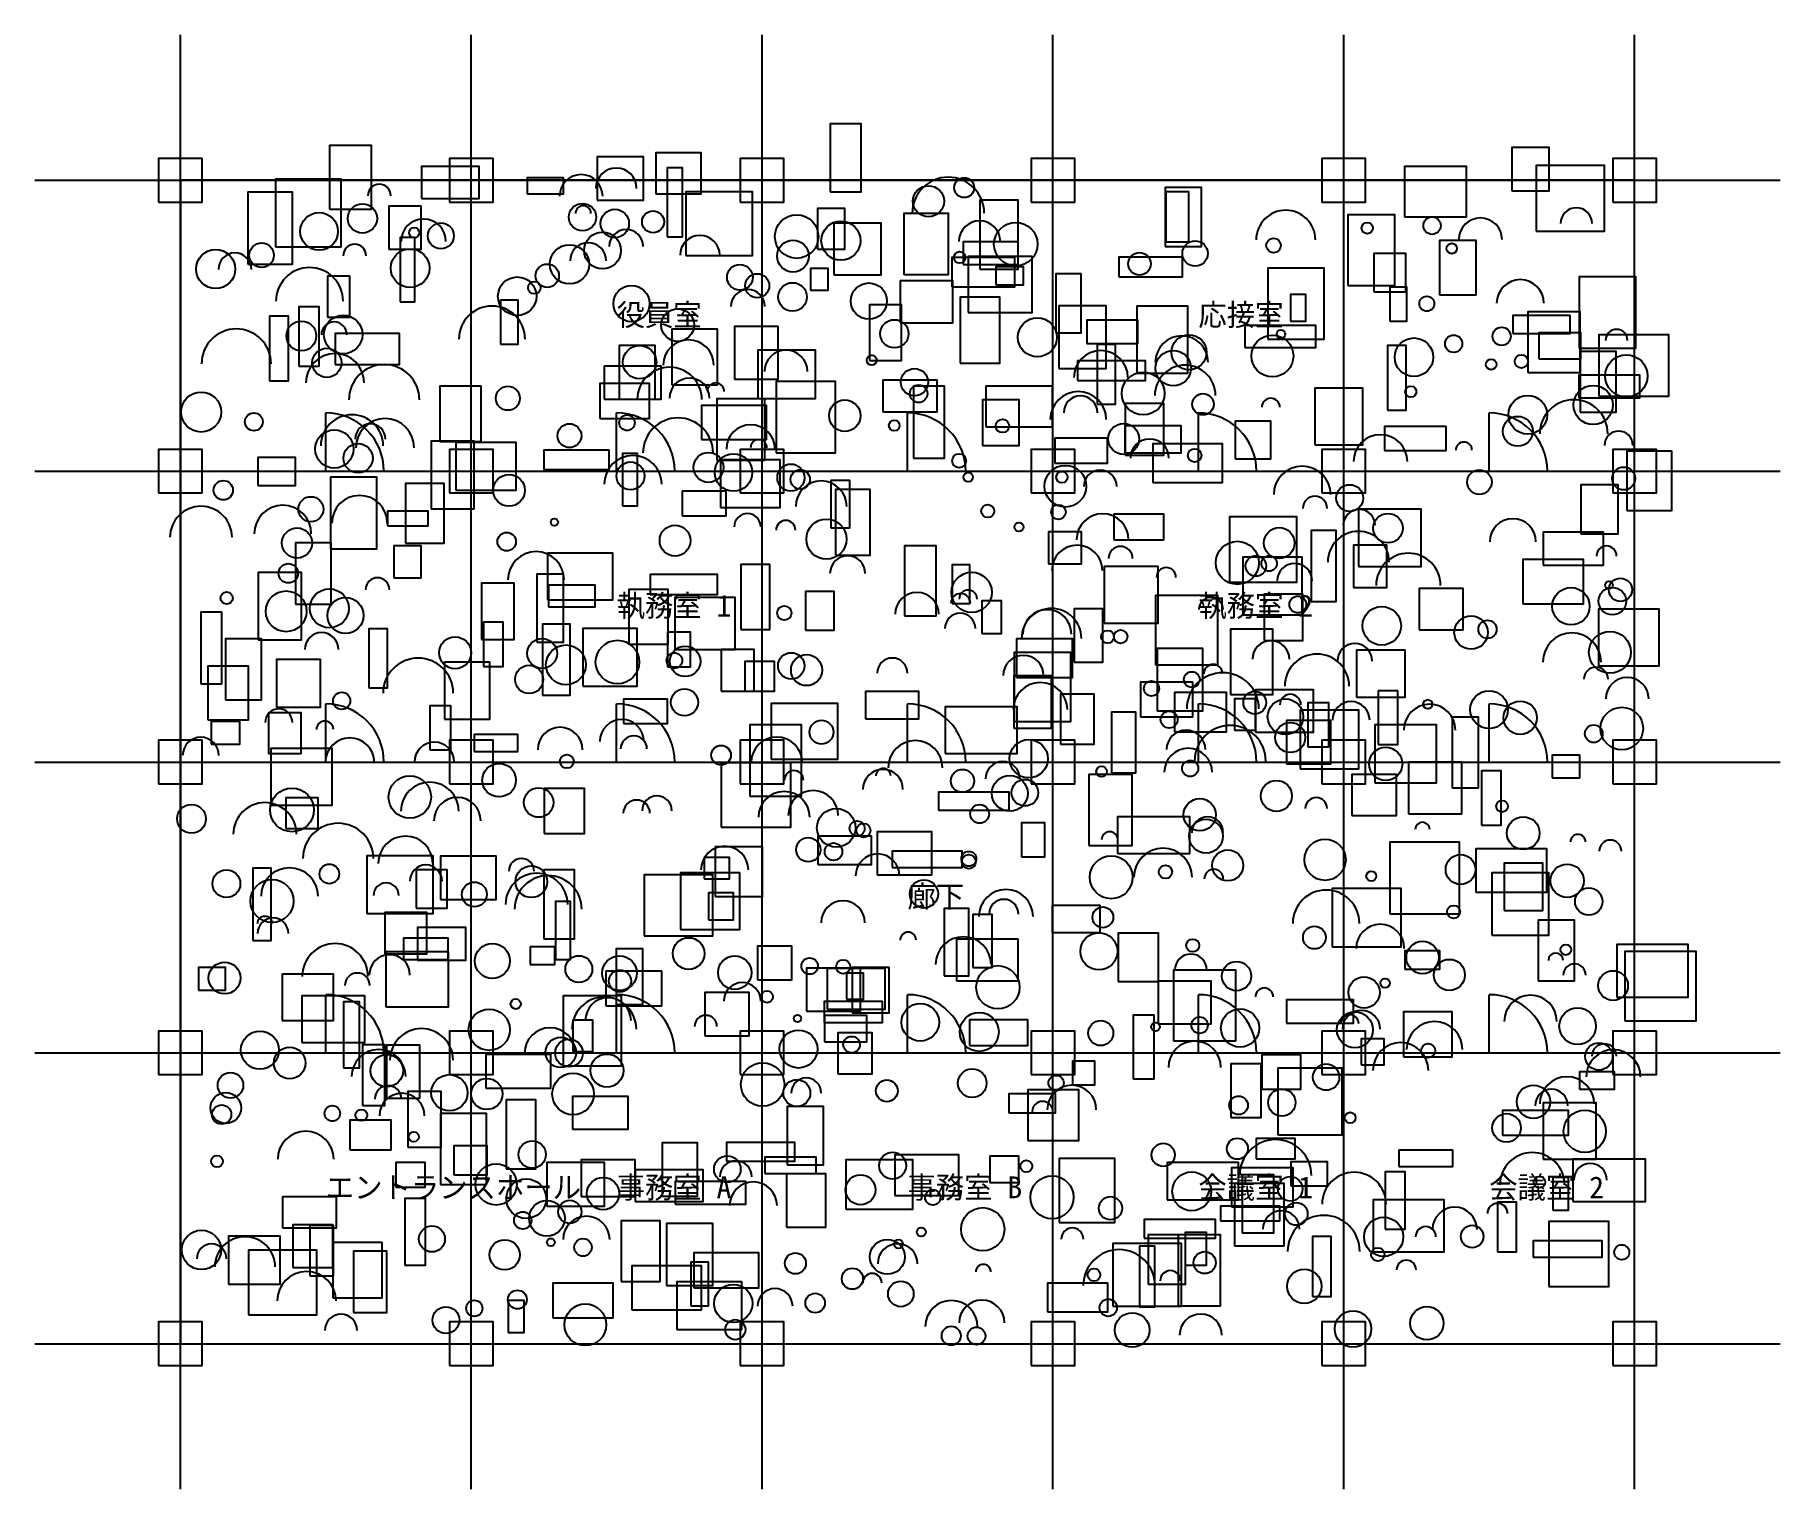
# Model space of a CAD drawing. Header units: millimetres. Extents: x -2000 to 22000, y -2000 to 18000.
import ezdxf

# ---------------------------------------------------------------- set-up
doc = ezdxf.new("R2010")
doc.units = ezdxf.units.MM
for name, color, linetype in [('COLUMN', 1, 'Continuous'), ('DIMENSION', 5, 'Continuous'), ('DOOR', 3, 'Continuous'), ('EQUIPMENT', 9, 'Continuous'), ('FURNITURE', 2, 'Continuous'), ('GRID', 8, 'Continuous'), ('ROOM_NAME', 6, 'Continuous'), ('WALL_INNER', 2, 'Continuous'), ('WALL_OUTER', 7, 'Continuous')]:
    doc.layers.add(name, color=color, linetype=linetype)

# ---------------------------------------------------------------- blocks, each defined once
blk = doc.blocks.new('COLUMN_RECT')
at = {"color": 1}
blk.add_lwpolyline([(0, 0), (600, 0), (600, 600), (0, 600)], close=True, dxfattribs=at)
blk = doc.blocks.new('DOOR_SINGLE')
at = {"color": 3}
blk.add_line((0, 0), (0, 800), dxfattribs=at)
blk.add_arc((0, 0), 800, 0, 90, dxfattribs=at)

msp = doc.modelspace()

# ---------------------------------------------------------------- linework, layer by layer
at = {"layer": 'DIMENSION'}
for centre, radius in [((5995, 15889), 280), ((2736, 15788), 157), ((5512, 15783), 296), ((10560, 15548), 495), ((5540, 15544), 107), ((19199, 15406), 217), ((3344, 15158), 309), ((10992, 15157), 285), ((15202, 15180), 408), ((17879, 15184), 298), ((5609, 14894), 248), ((6132, 15091), 233), ((7145, 14970), 273), ((751, 14775), 226), ((2398, 14963), 157), ((1777, 14338), 462), ((7805, 14265), 233), ((18427, 14309), 325), ((4286, 13816), 455), ((770, 13478), 478), ((2115, 13877), 175), ((19751, 13799), 151), ((6989, 13459), 347), ((13771, 13497), 363), ((2128, 13215), 401), ((2803, 12980), 486), ((8329, 13370), 295), ((12659, 13286), 372), ((13818, 13040), 418), ((6728, 12985), 444), ((7002, 13004), 276), ((7364, 13097), 117), ((12349, 12709), 385), ((12380, 12804), 232), ((14996, 12878), 125), ((19163, 12514), 468), ((2361, 12347), 429), ((2815, 12321), 401), ((6844, 12250), 482), ((2613, 12442), 208), ((7844, 12303), 335), ((16504, 12131), 370), ((19780, 12355), 195), ((7955, 12322), 112), ((13331, 12177), 265), ((17651, 12289), 112), ((6224, 11819), 396), ((12651, 11787), 227), ((15428, 11677), 392), ((8814, 11514), 351), ((1409, 11139), 392), ((2465, 11285), 381), ((15603, 11488), 167), ((284, 11090), 427), ((7799, 11235), 182), ((8326, 11189), 133), ((12683, 11056), 358), ((16212, 11255), 219), ((18324, 11029), 317), ((16201, 10750), 422), ((4892, 10507), 386), ((9177, 10593), 243), ((12333, 10635), 347), ((12930, 10799), 166), ((16888, 10429), 443), ((19613, 10833), 138), ((13558, 10539), 134), ((15325, 10490), 242), ((2712, 10370), 164), ((10131, 10031), 300), ((10834, 10241), 123), ((10731, 10183), 134), ((11980, 9700), 412), ((11920, 9759), 335), ((14173, 10098), 166), ((10724, 9834), 211), ((1943, 9549), 230), ((14998, 9415), 254), ((16152, 9389), 240), ((19137, 9375), 401), ((3271, 8946), 483), ((9791, 9223), 207), ((11594, 9189), 278), ((15631, 9041), 443), ((14336, 8732), 496), ((14204, 9211), 131), ((19468, 9137), 168), ((19898, 8868), 296), ((11826, 8721), 373), ((15265, 8786), 145), ((1354, 8544), 187), ((16100, 8575), 256), ((17180, 8438), 356), ((1988, 8445), 117), ((5223, 8169), 308), ((6073, 8280), 304), ((13830, 8171), 267), ((14438, 8013), 490), ((281, 8091), 249), ((2332, 7993), 338), ((3493, 7998), 274), ((6236, 8179), 181), ((8201, 7989), 353), ((10108, 7921), 374), ((13860, 7858), 330), ((11310, 7768), 237), ((3431, 7326), 397), ((8438, 7751), 131), ((9662, 7623), 275), ((9667, 7808), 103), ((1163, 7006), 435), ((3810, 7192), 322), ((6275, 7294), 183), ((6555, 7329), 205), ((8302, 7241), 353), ((8703, 7263), 344), ((15621, 7361), 150), ((14126, 7028), 217), ((2170, 6672), 485), ((3097, 6605), 375), ((12781, 6928), 112), ((17082, 7072), 100), ((19221, 6901), 104), ((7486, 6515), 326), ((9589, 6433), 303), ((13514, 6414), 401), ((19665, 6773), 153), ((1502, 6153), 392), ((3377, 6362), 222), ((4691, 6500), 174), ((14212, 6393), 131), ((2830, 6163), 174), ((4900, 6042), 427), ((5058, 5975), 462), ((11354, 5874), 373), ((9113, 5790), 300), ((11324, 5909), 202), ((15756, 5781), 458), ((1162, 5773), 104), ((1275, 5643), 212), ((16501, 5437), 331), ((10009, 5550), 110), ((10768, 5214), 382), ((2128, 5051), 452), ((2878, 5070), 280), ((13896, 5139), 220), ((18915, 5271), 101), ((2434, 4925), 173), ((19172, 5069), 156), ((7728, 4711), 255), ((14907, 4770), 122), ((5829, 4324), 443), ((5883, 4443), 315), ((16241, 4324), 259), ((18568, 4430), 362), ((3317, 3899), 434), ((5084, 3996), 350), ((7226, 4362), 153), ((16081, 4397), 126), ((17248, 4045), 385), ((13949, 3799), 362), ((16782, 3757), 383), ((19581, 3954), 170), ((2727, 3674), 372), ((19707, 3669), 374), ((8607, 3447), 207), ((19069, 3297), 375), ((2857, 3365), 183), ((3048, 3133), 311), ((12259, 3218), 337), ((18856, 3273), 226), ((11857, 3190), 143), ((1724, 2537), 385), ((15061, 2311), 495), ((7638, 2294), 220), ((18592, 2185), 444), ((19390, 2251), 228), ((7880, 1899), 326), ((16142, 1918), 440), ((18114, 1791), 139), ((5584, 1431), 321), ((15140, 1577), 252), ((15724, 1269), 496), ((17526, 1571), 306), ((889, 1055), 416), ((12267, 1439), 154), ((17127, 1470), 140), ((430, 1167), 205), ((9864, 1100), 274), ((12911, 800), 493), ((1737, 588), 404), ((9515, 836), 130), ((11043, 987), 104), ((13615, 865), 140), ((16860, 1015), 134), ((8179, 515), 242), ((10604, 234), 360), ((11023, 287), 312), ((2210, 182), 223), ((14033, 117), 291)]:
    msp.add_arc(centre, radius, 0, 180, dxfattribs=at)
at = {"layer": 'EQUIPMENT'}
for centre, radius in [((10289, 15712), 214), ((10780, 15899), 137), ((2504, 15476), 202), ((5531, 15494), 188), ((5975, 15406), 195), ((1908, 15298), 259), ((3583, 15236), 179), ((6501, 15429), 151), ((8476, 15226), 299), ((9084, 15170), 269), ((11489, 15122), 300), ((16322, 15343), 77), ((17214, 15377), 120), ((1117, 14969), 169), ((3217, 15280), 70), ((5807, 15034), 253), ((8425, 14958), 219), ((13955, 14994), 175), ((15034, 15104), 99.8), ((17485, 15062), 71.4), ((486, 14780), 270), ((3160, 14792), 266), ((5351, 14845), 270), ((10717, 14940), 78.8), ((13191, 14852), 156), ((4633, 14406), 265), ((5046, 14688), 161), ((7695, 14666), 177), ((7934, 14550), 165), ((4868, 14523), 85.8), ((6204, 14304), 249), ((8419, 14396), 196), ((9469, 14339), 249), ((17142, 14303), 103), ((6839, 14009), 225), ((1664, 13859), 205), ((2240, 13880), 265), ((9819, 13889), 194), ((11786, 13841), 269), ((15136, 13884), 59), ((18170, 13854), 125), ((2015, 13490), 201), ((6316, 13499), 230), ((13871, 13636), 241), ((15019, 13584), 288), ((16965, 13567), 265), ((17511, 13752), 119), ((9508, 13526), 68.2), ((13655, 13417), 244), ((18026, 13468), 73.1), ((18442, 13509), 91.6), ((19886, 13309), 292), ((10095, 13223), 187), ((13241, 13068), 295), ((286, 12813), 275), ((4504, 13002), 165), ((9138, 12762), 217), ((10153, 13065), 121), ((14064, 12920), 147), ((16922, 13093), 76.4), ((18530, 12775), 266), ((19429, 12910), 270), ((1011, 12679), 123), ((6143, 12666), 107), ((18393, 12548), 206), ((2118, 12305), 263), ((5351, 12488), 164), ((9818, 12628), 73.3), ((11305, 12622), 92.5), ((12973, 12443), 213), ((2445, 12178), 202), ((7263, 12052), 206), ((13949, 12217), 91.9), ((6191, 11934), 192), ((7607, 11982), 258), ((8397, 11911), 187), ((8525, 11886), 133), ((10710, 12143), 96.3), ((12171, 11793), 287), ((17865, 11850), 169), ((19849, 11899), 158), ((591, 11738), 133), ((4520, 11736), 219), ((10835, 11918), 64.3), ((12124, 11917), 78.6), ((16081, 11630), 184), ((1795, 11477), 172), ((11104, 11451), 88.7), ((12076, 11438), 101), ((5144, 11299), 50.4), ((8885, 11065), 276), ((11532, 11232), 61.5), ((16608, 11216), 203), ((1605, 11012), 207), ((4488, 11030), 127), ((6804, 11045), 212), ((15112, 11012), 211), ((14536, 10739), 296), ((14791, 10696), 141), ((14973, 10730), 106), ((1485, 10595), 133), ((10882, 10333), 277), ((637, 10255), 83.9), ((1455, 10072), 280), ((2049, 10113), 268), ((19124, 10142), 257), ((19693, 10212), 189), ((19647, 10433), 52), ((19804, 10368), 160), ((2271, 10014), 248), ((8306, 10050), 98.6), ((15368, 10166), 115), ((16522, 9873), 265), ((17750, 9780), 230), ((17976, 9825), 125), ((3779, 9502), 219), ((4975, 9493), 205), ((5302, 9336), 274), ((6011, 9374), 300), ((12751, 9722), 88.2), ((12931, 9724), 92.8), ((19660, 9508), 288), ((6794, 9395), 108), ((6942, 9384), 210), ((8401, 9322), 181), ((8612, 9264), 214), ((4797, 9136), 194), ((13910, 9134), 108), ((2219, 8841), 118), ((6933, 8820), 186), ((13355, 9011), 104), ((14776, 8817), 157), ((17998, 8720), 259), ((13598, 8584), 117), ((15198, 8622), 245), ((17155, 8795), 62.6), ((18426, 8608), 230), ((19823, 8460), 293), ((8818, 8410), 164), ((15263, 8337), 207), ((19437, 8389), 121), ((7437, 8094), 135), ((11667, 8045), 263), ((16576, 7974), 229), ((4384, 7750), 231), ((5315, 8009), 94.7), ((12669, 7869), 72.8), ((13888, 7911), 111), ((3156, 7518), 292), ((10756, 7739), 159), ((11407, 7568), 246), ((11615, 7578), 183), ((15074, 7534), 213), ((1536, 7341), 300), ((4928, 7442), 203), ((14019, 7274), 222), ((18176, 7391), 79.4), ((153, 7218), 198), ((9020, 7095), 265), ((10992, 7286), 129), ((14105, 6981), 233), ((18468, 7022), 225), ((9307, 7086), 103), ((9394, 7059), 96.1), ((8635, 6793), 167), ((8983, 6766), 120), ((10844, 6669), 102), ((10843, 6629), 96.9), ((14404, 6578), 214), ((15742, 6656), 284), ((17606, 6521), 205), ((634, 6326), 191), ((2049, 6461), 135), ((4826, 6353), 218), ((12801, 6415), 295), ((13547, 6488), 91.3), ((16378, 6431), 68.5), ((19072, 6367), 229), ((1261, 6088), 296), ((4044, 6178), 171), ((10226, 6186), 194), ((19368, 6081), 188), ((12687, 5864), 143), ((17510, 5939), 89.4), ((6990, 5366), 218), ((12632, 5396), 255), ((13923, 5476), 88.9), ((15596, 5586), 157), ((17083, 5311), 223), ((4291, 5264), 240), ((5480, 5151), 185), ((6040, 5096), 238), ((7624, 5103), 230), ((8654, 5193), 113), ((9116, 5184), 97.2), ((17452, 5072), 214), ((19053, 5418), 73.2), ((608, 5029), 219), ((6046, 4987), 152), ((11244, 4901), 298), ((14525, 5056), 202), ((16279, 4830), 216), ((19703, 4925), 205), ((8068, 4771), 81.8), ((16567, 4959), 64.5), ((4248, 4318), 284), ((4612, 4672), 69.9), ((10176, 4420), 259), ((14574, 4341), 263), ((16153, 4316), 247), ((19216, 4367), 252), ((8487, 4472), 50.9), ((10986, 4288), 268), ((12658, 4271), 172), ((13411, 4358), 60.1), ((14017, 4380), 113), ((1094, 4037), 262), ((5232, 4006), 209), ((5345, 3997), 190), ((8501, 4052), 261), ((9231, 4113), 114), ((17161, 4029), 97.6), ((19509, 3951), 188), ((1503, 3860), 217), ((2840, 3754), 223), ((5867, 3757), 227), ((8008, 3565), 299), ((15757, 3666), 181), ((690, 3554), 176), ((3700, 3451), 249), ((4214, 3434), 215), ((5401, 3434), 286), ((8478, 3446), 185), ((9716, 3477), 150), ((10890, 3583), 197), ((12044, 3585), 105), ((625, 3242), 212), ((14553, 3278), 128), ((15148, 3316), 187), ((18607, 3327), 229), ((569, 3151), 132), ((2090, 3167), 107), ((2489, 3143), 79.9), ((16088, 3108), 74.2), ((18238, 2968), 196), ((19314, 2921), 291), ((3210, 2846), 68.8), ((4838, 2602), 188), ((13517, 2596), 160), ((14537, 2682), 145), ((504, 2508), 81.6), ((4342, 2191), 284), ((7522, 2400), 183), ((9795, 2448), 185), ((11634, 2440), 81.9), ((4757, 1994), 273), ((5814, 2065), 222), ((9354, 2117), 206), ((11988, 2013), 296), ((13909, 2095), 267), ((15264, 2129), 169), ((18691, 2222), 78.9), ((5041, 1724), 245), ((5356, 1813), 159), ((10348, 2012), 106), ((12791, 1863), 159), ((15347, 1784), 156), ((4709, 1696), 119), ((11035, 1573), 298), ((16548, 1469), 270), ((291, 1289), 271), ((3460, 1440), 179), ((5095, 1394), 54.8), ((5537, 1324), 121), ((10189, 1536), 61.8), ((17765, 1474), 155), ((4460, 1222), 208), ((8459, 1104), 145), ((9723, 1194), 240), ((9877, 1371), 60), ((14087, 1115), 152), ((16467, 1228), 91.5), ((19823, 1258), 103), ((9242, 894), 145), ((12563, 947), 87.3), ((15456, 790), 236), ((4635, 607), 129), ((7604, 553), 263), ((9908, 685), 176), ((3653, 324), 184), ((4043, 486), 111), ((5570, 260), 287), ((8730, 559), 134), ((12761, 495), 119), ((17143, 281), 230), ((7632, 193), 138), ((10601, 109), 131), ((13090, 188), 238), ((16127, 203), 251), ((10949, 106), 122)]:
    msp.add_circle(centre, radius, dxfattribs=at)
at = {"layer": 'FURNITURE'}
for points in [[(8936, 15843), (9365, 15843), (9365, 16776), (8936, 16776)], [(2052, 15605), (2628, 15605), (2628, 16477), (2052, 16477)], [(5734, 15728), (6369, 15728), (6369, 16323), (5734, 16323)], [(6539, 15815), (7163, 15815), (7163, 16378), (6539, 16378)], [(18309, 15855), (18826, 15855), (18826, 16452), (18309, 16452)], [(3318, 15752), (4109, 15752), (4109, 16191), (3318, 16191)], [(6693, 15221), (6905, 15221), (6905, 16171), (6693, 16171)], [(16834, 15498), (17689, 15498), (17689, 16189), (16834, 16189)], [(18645, 15302), (19586, 15302), (19586, 16203), (18645, 16203)], [(1307, 15087), (2211, 15087), (2211, 16016), (1307, 16016)], [(4768, 15814), (5268, 15814), (5268, 16036), (4768, 16036)], [(6951, 14966), (7867, 14966), (7867, 15843), (6951, 15843)], [(13545, 15091), (14043, 15091), (14043, 15902), (13545, 15902)], [(13552, 15154), (13867, 15154), (13867, 15840), (13552, 15840)], [(930, 14847), (1542, 14847), (1542, 15839), (930, 15839)], [(2868, 15051), (3311, 15051), (3311, 15645), (2868, 15645)], [(8762, 15053), (9140, 15053), (9140, 15614), (8762, 15614)], [(10997, 14780), (11523, 14780), (11523, 15728), (10997, 15728)], [(8988, 14702), (9640, 14702), (9640, 15410), (8988, 15410)], [(9951, 14704), (10566, 14704), (10566, 15545), (9951, 15545)], [(16054, 14553), (16704, 14553), (16704, 15527), (16054, 15527)], [(3022, 14328), (3224, 14328), (3224, 15215), (3022, 15215)], [(10764, 14842), (11521, 14842), (11521, 15152), (10764, 15152)], [(17318, 14427), (17819, 14427), (17819, 15173), (17318, 15173)], [(10611, 14533), (11475, 14533), (11475, 14939), (10611, 14939)], [(10835, 14183), (11716, 14183), (11716, 14952), (10835, 14952)], [(12905, 14671), (13782, 14671), (13782, 14945), (12905, 14945)], [(16412, 14468), (16854, 14468), (16854, 14995), (16412, 14995)], [(2024, 14119), (2333, 14119), (2333, 14682), (2024, 14682)], [(8666, 14489), (8910, 14489), (8910, 14789), (8666, 14789)], [(11216, 14561), (11593, 14561), (11593, 14812), (11216, 14812)], [(12038, 13903), (12388, 13903), (12388, 14713), (12038, 14713)], [(14956, 13816), (15732, 13816), (15732, 14791), (14956, 14791)], [(19237, 13690), (20016, 13690), (20016, 14674), (19237, 14674)], [(9899, 14041), (10622, 14041), (10622, 14617), (9899, 14617)], [(15268, 14063), (15480, 14063), (15480, 14428), (15268, 14428)], [(16635, 14062), (16866, 14062), (16866, 14532), (16635, 14532)], [(1628, 13442), (1909, 13442), (1909, 14259), (1628, 14259)], [(4402, 13747), (4647, 13747), (4647, 14350), (4402, 14350)], [(9476, 13520), (9916, 13520), (9916, 14286), (9476, 14286)], [(10726, 13485), (11271, 13485), (11271, 14391), (10726, 14391)], [(12082, 13412), (12733, 13412), (12733, 14272), (12082, 14272)], [(13152, 13346), (13854, 13346), (13854, 14268), (13152, 14268)], [(18530, 13359), (19250, 13359), (19250, 14192), (18530, 14192)], [(1226, 13241), (1488, 13241), (1488, 14132), (1226, 14132)], [(6760, 13187), (7386, 13187), (7386, 13954), (6760, 13954)], [(7621, 13267), (8220, 13267), (8220, 13991), (7621, 13991)], [(12466, 13755), (13167, 13755), (13167, 14076), (12466, 14076)], [(14637, 13700), (15617, 13700), (15617, 14005), (14637, 14005)], [(18326, 13891), (19115, 13891), (19115, 14140), (18326, 14140)], [(2131, 13465), (3012, 13465), (3012, 13893), (2131, 13893)], [(6036, 12989), (6531, 12989), (6531, 13728), (6036, 13728)], [(12608, 12922), (12859, 12922), (12859, 13743), (12608, 13743)], [(16600, 12838), (16858, 12838), (16858, 13727), (16600, 13727)], [(18683, 13547), (19258, 13547), (19258, 13901), (18683, 13901)], [(19507, 13030), (20471, 13030), (20471, 13874), (19507, 13874)], [(5827, 12989), (6613, 12989), (6613, 13445), (5827, 13445)], [(7940, 13000), (8736, 13000), (8736, 13663), (7940, 13663)], [(12339, 13246), (13275, 13246), (13275, 13517), (12339, 13517)], [(19252, 12812), (19745, 12812), (19745, 13645), (19252, 13645)], [(5767, 12722), (6452, 12722), (6452, 13204), (5767, 13204)], [(8196, 12250), (9008, 12250), (9008, 13232), (8196, 13232)], [(9662, 12814), (10410, 12814), (10410, 13252), (9662, 13252)], [(19232, 13007), (20073, 13007), (20073, 13318), (19232, 13318)], [(3567, 12410), (4138, 12410), (4138, 13167), (3567, 13167)], [(7378, 12149), (8037, 12149), (8037, 12995), (7378, 12995)], [(10084, 12178), (10508, 12178), (10508, 13169), (10084, 13169)], [(11031, 12353), (11536, 12353), (11536, 12980), (11031, 12980)], [(11075, 12611), (11992, 12611), (11992, 13171), (11075, 13171)], [(15601, 12363), (16264, 12363), (16264, 13140), (15601, 13140)], [(7168, 12437), (8061, 12437), (8061, 12903), (7168, 12903)], [(12992, 12218), (13526, 12218), (13526, 12929), (12992, 12929)], [(12988, 12250), (13765, 12250), (13765, 12622), (12988, 12622)], [(14505, 12169), (14997, 12169), (14997, 12689), (14505, 12689)], [(16561, 12283), (17408, 12283), (17408, 12616), (16561, 12616)], [(3451, 11481), (4042, 11481), (4042, 12414), (3451, 12414)], [(3787, 11739), (4619, 11739), (4619, 12393), (3787, 12393)], [(5000, 12025), (5898, 12025), (5898, 12290), (5000, 12290)], [(6079, 11522), (6288, 11522), (6288, 12244), (6079, 12244)], [(12027, 12111), (12752, 12111), (12752, 12453), (12027, 12453)], [(13376, 11842), (14332, 11842), (14332, 12377), (13376, 12377)], [(19892, 11458), (20513, 11458), (20513, 12273), (19892, 12273)], [(1064, 11801), (1586, 11801), (1586, 12188), (1064, 12188)], [(7427, 11501), (8249, 11501), (8249, 12155), (7427, 12155)], [(2067, 10934), (2703, 10934), (2703, 11916), (2067, 11916)], [(3098, 11010), (3627, 11010), (3627, 11830), (3098, 11830)], [(8946, 11220), (9208, 11220), (9208, 11871), (8946, 11871)], [(19260, 11136), (19774, 11136), (19774, 11812), (19260, 11812)], [(6900, 11386), (7504, 11386), (7504, 11724), (6900, 11724)], [(9009, 10846), (9485, 10846), (9485, 11748), (9009, 11748)], [(2848, 11247), (3407, 11247), (3407, 11452), (2848, 11452)], [(12838, 11054), (13526, 11054), (13526, 11408), (12838, 11408)], [(14430, 10474), (15355, 10474), (15355, 11372), (14430, 11372)], [(16201, 10688), (17064, 10688), (17064, 11479), (16201, 11479)], [(11939, 10726), (12395, 10726), (12395, 11167), (11939, 11167)], [(15549, 10209), (15895, 10209), (15895, 11182), (15549, 11182)], [(18743, 10707), (19572, 10707), (19572, 11162), (18743, 11162)], [(1586, 10173), (2076, 10173), (2076, 11014), (1586, 11014)], [(2937, 10531), (3313, 10531), (3313, 10972), (2937, 10972)], [(5050, 10231), (5949, 10231), (5949, 10874), (5050, 10874)], [(9961, 10009), (10393, 10009), (10393, 10975), (9961, 10975)], [(14612, 10026), (15429, 10026), (15429, 10815), (14612, 10815)], [(16134, 10399), (16592, 10399), (16592, 10980), (16134, 10980)], [(1071, 9681), (1668, 9681), (1668, 10605), (1071, 10605)], [(4903, 9650), (5267, 9650), (5267, 10582), (4903, 10582)], [(6459, 10305), (7385, 10305), (7385, 10577), (6459, 10577)], [(7706, 9823), (8105, 9823), (8105, 10715), (7706, 10715)], [(10615, 10180), (10857, 10180), (10857, 10710), (10615, 10710)], [(12705, 9910), (13447, 9910), (13447, 10687), (12705, 10687)], [(18461, 10176), (19296, 10176), (19296, 10783), (18461, 10783)], [(4140, 9685), (4590, 9685), (4590, 10460), (4140, 10460)], [(5062, 10134), (5703, 10134), (5703, 10434), (5062, 10434)], [(6169, 9621), (6710, 9621), (6710, 10373), (6169, 10373)], [(8599, 9814), (8991, 9814), (8991, 10347), (8599, 10347)], [(17035, 9817), (17640, 9817), (17640, 10387), (17035, 10387)], [(6800, 9547), (7631, 9547), (7631, 10264), (6800, 10264)], [(11023, 9769), (11292, 9769), (11292, 10216), (11023, 10216)], [(12290, 9372), (12684, 9372), (12684, 10108), (12290, 10108)], [(13412, 9336), (14270, 9336), (14270, 10288), (13412, 10288)], [(14905, 9671), (15438, 9671), (15438, 10310), (14905, 10310)], [(19502, 9322), (20339, 9322), (20339, 10103), (19502, 10103)], [(283, 9074), (569, 9074), (569, 10060), (283, 10060)], [(4167, 9314), (4440, 9314), (4440, 9922), (4167, 9922)], [(4981, 8918), (5361, 8918), (5361, 9896), (4981, 9896)], [(620, 8854), (1116, 8854), (1116, 9696), (620, 9696)], [(2593, 9020), (2848, 9020), (2848, 9832), (2593, 9832)], [(5535, 9042), (6283, 9042), (6283, 9837), (5535, 9837)], [(6701, 9307), (7014, 9307), (7014, 9787), (6701, 9787)], [(11500, 9160), (12268, 9160), (12268, 9694), (11500, 9694)], [(14441, 8930), (15025, 8930), (15025, 9825), (14441, 9825)], [(1323, 8753), (1927, 8753), (1927, 9411), (1323, 9411)], [(3634, 8589), (4257, 8589), (4257, 9371), (3634, 9371)], [(7437, 8974), (7892, 8974), (7892, 9547), (7437, 9547)], [(7762, 8974), (8172, 8974), (8172, 9383), (7762, 9383)], [(11468, 8555), (12246, 8555), (12246, 9505), (11468, 9505)], [(13435, 8702), (14061, 8702), (14061, 9561), (13435, 9561)], [(16173, 8891), (16842, 8891), (16842, 9540), (16173, 9540)], [(376, 8578), (939, 8578), (939, 9316), (376, 9316)], [(11464, 8465), (11982, 8465), (11982, 9185), (11464, 9185)], [(9422, 8593), (10154, 8593), (10154, 8968), (9422, 8968)], [(12104, 8245), (12566, 8245), (12566, 8935), (12104, 8935)], [(13203, 8621), (13926, 8621), (13926, 9099), (13203, 9099)], [(13671, 8417), (14388, 8417), (14388, 8956), (13671, 8956)], [(14786, 8412), (15583, 8412), (15583, 8993), (14786, 8993)], [(16474, 8241), (16744, 8241), (16744, 8977), (16474, 8977)], [(1212, 8116), (1661, 8116), (1661, 8677), (1212, 8677)], [(3429, 8166), (3720, 8166), (3720, 8774), (3429, 8774)], [(6096, 8529), (6698, 8529), (6698, 8864), (6096, 8864)], [(8127, 8040), (9043, 8040), (9043, 8803), (8127, 8803)], [(10516, 8116), (11507, 8116), (11507, 8759), (10516, 8759)], [(12806, 7851), (13140, 7851), (13140, 8687), (12806, 8687)], [(14499, 8439), (14788, 8439), (14788, 8869), (14499, 8869)], [(15402, 7907), (16206, 7907), (16206, 8715), (15402, 8715)], [(15505, 8209), (15792, 8209), (15792, 8812), (15505, 8812)], [(425, 8243), (819, 8243), (819, 8558), (425, 8558)], [(7831, 7528), (8540, 7528), (8540, 8513), (7831, 8513)], [(15210, 7973), (15822, 7973), (15822, 8572), (15210, 8572)], [(16429, 7713), (17274, 7713), (17274, 8510), (16429, 8510)], [(17492, 7644), (17852, 7644), (17852, 8615), (17492, 8615)], [(1243, 7406), (2089, 7406), (2089, 8184), (1243, 8184)], [(4041, 8144), (4641, 8144), (4641, 8380), (4041, 8380)], [(7436, 7105), (8397, 7105), (8397, 7990), (7436, 7990)], [(16891, 7285), (17621, 7285), (17621, 7998), (16891, 7998)], [(18864, 7783), (19245, 7783), (19245, 8093), (18864, 8093)], [(12495, 6850), (13091, 6850), (13091, 7828), (12495, 7828)], [(16112, 7264), (16723, 7264), (16723, 7830), (16112, 7830)], [(17894, 7133), (18164, 7133), (18164, 7878), (17894, 7878)], [(1452, 7087), (1894, 7087), (1894, 7507), (1452, 7507)], [(5005, 7017), (5557, 7017), (5557, 7635), (5005, 7635)], [(10425, 7337), (11396, 7337), (11396, 7586), (10425, 7586)], [(12888, 6742), (13883, 6742), (13883, 7248), (12888, 7248)], [(8766, 6592), (9507, 6592), (9507, 6982), (8766, 6982)], [(9584, 6446), (10333, 6446), (10333, 7038), (9584, 7038)], [(11567, 6698), (11889, 6698), (11889, 7162), (11567, 7162)], [(7353, 6149), (8007, 6149), (8007, 6833), (7353, 6833)], [(9789, 6548), (10750, 6548), (10750, 6774), (9789, 6774)], [(16635, 5912), (17593, 5912), (17593, 6899), (16635, 6899)], [(17814, 6209), (18793, 6209), (18793, 6806), (17814, 6806)], [(997, 5544), (1248, 5544), (1248, 6539), (997, 6539)], [(2565, 5915), (3476, 5915), (3476, 6709), (2565, 6709)], [(3243, 5991), (3669, 5991), (3669, 6518), (3243, 6518)], [(3579, 6107), (4342, 6107), (4342, 6707), (3579, 6707)], [(5001, 5569), (5421, 5569), (5421, 6519), (5001, 6519)], [(7202, 6391), (7554, 6391), (7554, 6688), (7202, 6688)], [(18204, 5957), (18735, 5957), (18735, 6607), (18204, 6607)], [(6377, 5611), (7324, 5611), (7324, 6447), (6377, 6447)], [(6878, 5698), (7696, 5698), (7696, 6474), (6878, 6474)], [(15839, 5458), (16790, 5458), (16790, 6262), (15839, 6262)], [(18037, 5620), (18819, 5620), (18819, 6475), (18037, 6475)], [(5159, 5284), (5365, 5284), (5365, 6082), (5159, 6082)], [(7264, 5829), (7608, 5829), (7608, 6200), (7264, 6200)], [(11988, 5656), (12650, 5656), (12650, 6026), (11988, 6026)], [(2813, 5362), (3392, 5362), (3392, 5928), (2813, 5928)], [(10504, 5057), (10843, 5057), (10843, 5987), (10504, 5987)], [(10900, 5175), (11164, 5175), (11164, 5904), (10900, 5904)], [(18672, 4991), (19174, 4991), (19174, 5825), (18672, 5825)], [(3067, 5284), (3683, 5284), (3683, 5577), (3067, 5577)], [(3262, 5273), (3924, 5273), (3924, 5724), (3262, 5724)], [(10673, 4990), (11520, 4990), (11520, 5565), (10673, 5565)], [(12898, 4981), (13450, 4981), (13450, 5645), (12898, 5645)], [(2824, 4633), (3688, 4633), (3688, 5390), (2824, 5390)], [(4811, 5216), (5150, 5216), (5150, 5458), (4811, 5458)], [(5993, 4666), (6359, 4666), (6359, 5430), (5993, 5430)], [(7936, 5002), (8408, 5002), (8408, 5469), (7936, 5469)], [(16841, 5149), (17319, 5149), (17319, 5401), (16841, 5401)], [(19755, 4765), (20738, 4765), (20738, 5491), (19755, 5491)], [(19863, 4438), (20847, 4438), (20847, 5396), (19863, 5396)], [(252, 4862), (621, 4862), (621, 5172), (252, 5172)], [(1401, 4445), (2107, 4445), (2107, 5084), (1401, 5084)], [(5851, 4645), (6622, 4645), (6622, 5122), (5851, 5122)], [(8612, 4575), (9355, 4575), (9355, 5165), (8612, 5165)], [(8895, 4602), (9694, 4602), (9694, 5161), (8895, 5161)], [(9162, 4736), (9397, 4736), (9397, 5096), (9162, 5096)], [(9241, 4552), (9747, 4552), (9747, 5174), (9241, 5174)], [(13660, 4166), (14517, 4166), (14517, 5139), (13660, 5139)], [(7213, 4233), (7824, 4233), (7824, 4830), (7213, 4830)], [(13445, 4399), (14174, 4399), (14174, 4988), (13445, 4988)], [(1669, 4144), (2537, 4144), (2537, 4783), (1669, 4783)], [(2245, 3794), (2465, 3794), (2465, 4702), (2245, 4702)], [(5264, 3821), (6067, 3821), (6067, 4784), (5264, 4784)], [(8852, 4416), (9656, 4416), (9656, 4707), (8852, 4707)], [(15210, 4410), (16134, 4410), (16134, 4728), (15210, 4728)], [(16821, 3944), (17492, 3944), (17492, 4564), (16821, 4564)], [(5396, 4017), (5673, 4017), (5673, 4449), (5396, 4449)], [(8859, 4152), (9442, 4152), (9442, 4513), (8859, 4513)], [(10852, 4102), (11655, 4102), (11655, 4455), (10852, 4455)], [(13103, 3643), (13390, 3643), (13390, 4519), (13103, 4519)], [(2503, 3275), (2814, 3275), (2814, 4108), (2503, 4108)], [(2834, 3376), (3294, 3376), (3294, 4106), (2834, 4106)], [(9041, 3710), (9512, 3710), (9512, 4273), (9041, 4273)], [(16238, 3833), (16555, 3833), (16555, 4191), (16238, 4191)], [(4202, 3512), (5097, 3512), (5097, 3975), (4202, 3975)], [(12270, 3562), (12576, 3562), (12576, 3885), (12270, 3885)], [(14447, 3110), (14862, 3110), (14862, 3849), (14447, 3849)], [(14873, 3499), (15409, 3499), (15409, 3972), (14873, 3972)], [(15094, 2873), (15979, 2873), (15979, 3790), (15094, 3790)], [(19240, 3499), (19723, 3499), (19723, 3740), (19240, 3740)], [(3130, 2702), (3588, 2702), (3588, 3469), (3130, 3469)], [(5395, 2951), (6158, 2951), (6158, 3398), (5395, 3398)], [(11392, 3176), (12034, 3176), (12034, 3434), (11392, 3434)], [(11654, 2794), (12357, 2794), (12357, 3490), (11654, 3490)], [(3578, 2188), (4209, 2188), (4209, 3165), (3578, 3165)], [(4481, 2406), (4890, 2406), (4890, 3353), (4481, 3353)], [(8343, 2458), (8844, 2458), (8844, 3261), (8343, 3261)], [(18182, 2866), (19088, 2866), (19088, 3207), (18182, 3207)], [(18744, 2536), (19471, 2536), (19471, 3313), (18744, 3313)], [(2330, 2667), (2898, 2667), (2898, 3073), (2330, 3073)], [(3759, 2322), (4218, 2322), (4218, 2720), (3759, 2720)], [(6627, 2031), (7110, 2031), (7110, 2764), (6627, 2764)], [(7511, 2512), (8450, 2512), (8450, 2765), (7511, 2765)], [(14797, 2541), (15329, 2541), (15329, 2821), (14797, 2821)], [(16755, 2435), (17500, 2435), (17500, 2660), (16755, 2660)], [(2965, 2154), (3365, 2154), (3365, 2493), (2965, 2493)], [(5042, 1892), (5831, 1892), (5831, 2492), (5042, 2492)], [(5514, 2026), (6256, 2026), (6256, 2529), (5514, 2529)], [(8036, 2342), (8742, 2342), (8742, 2566), (8036, 2566)], [(9151, 1852), (10075, 1852), (10075, 2529), (9151, 2529)], [(9826, 2038), (10708, 2038), (10708, 2599), (9826, 2599)], [(11134, 2219), (11529, 2219), (11529, 2581), (11134, 2581)], [(12087, 1667), (12849, 1667), (12849, 2549), (12087, 2549)], [(13572, 1977), (14552, 1977), (14552, 2492), (13572, 2492)], [(14455, 1883), (15303, 1883), (15303, 2418), (14455, 2418)], [(15273, 2171), (15774, 2171), (15774, 2500), (15273, 2500)], [(19149, 1954), (20149, 1954), (20149, 2537), (19149, 2537)], [(6257, 1955), (7190, 1955), (7190, 2391), (6257, 2391)], [(6807, 1920), (7777, 1920), (7777, 2232), (6807, 2232)], [(8337, 1602), (8878, 1602), (8878, 2334), (8337, 2334)], [(14496, 1347), (15178, 1347), (15178, 2205), (14496, 2205)], [(14601, 1524), (15037, 1524), (15037, 2322), (14601, 2322)], [(16569, 1573), (16846, 1573), (16846, 2364), (16569, 2364)], [(18874, 1836), (19090, 1836), (19090, 2287), (18874, 2287)], [(1405, 1593), (2148, 1593), (2148, 2021), (1405, 2021)], [(3087, 1078), (3370, 1078), (3370, 1997), (3087, 1997)], [(16402, 1265), (17380, 1265), (17380, 1979), (16402, 1979)], [(18112, 1261), (18377, 1261), (18377, 1948), (18112, 1948)], [(6063, 854), (6599, 854), (6599, 1690), (6063, 1690)], [(13255, 1453), (14234, 1453), (14234, 1707), (13255, 1707)], [(14304, 1689), (15120, 1689), (15120, 1893), (14304, 1893)], [(662, 818), (1375, 818), (1375, 1480), (662, 1480)], [(1545, 1047), (2097, 1047), (2097, 1634), (1545, 1634)], [(1782, 931), (2108, 931), (2108, 1625), (1782, 1625)], [(6684, 801), (7321, 801), (7321, 1651), (6684, 1651)], [(13309, 818), (13825, 818), (13825, 1497), (13309, 1497)], [(13723, 521), (14303, 521), (14303, 1495), (13723, 1495)], [(13817, 1082), (14111, 1082), (14111, 1527), (13817, 1527)], [(15570, 650), (15824, 650), (15824, 1473), (15570, 1473)], [(18819, 785), (19646, 785), (19646, 1679), (18819, 1679)], [(938, 396), (1875, 396), (1875, 1286), (938, 1286)], [(2098, 631), (2776, 631), (2776, 1393), (2098, 1393)], [(2380, 430), (2840, 430), (2840, 1271), (2380, 1271)], [(7061, 769), (7957, 769), (7957, 1251), (7061, 1251)], [(12825, 515), (13769, 515), (13769, 1378), (12825, 1378)], [(13189, 507), (13401, 507), (13401, 1339), (13189, 1339)], [(18605, 1191), (19552, 1191), (19552, 1416), (18605, 1416)], [(6209, 466), (7165, 466), (7165, 1071), (6209, 1071)], [(7022, 521), (7264, 521), (7264, 1123), (7022, 1123)], [(5122, 357), (5953, 357), (5953, 832), (5122, 832)], [(6829, 196), (7724, 196), (7724, 850), (6829, 850)], [(11923, 437), (12753, 437), (12753, 832), (11923, 832)], [(4509, 155), (4727, 155), (4727, 594), (4509, 594)]]:
    msp.add_lwpolyline(points, close=True, dxfattribs=at)
at = {"layer": 'GRID'}
for p, q in [((0, -2000), (0, 18000)), ((4000, -2000), (4000, 18000)), ((8000, -2000), (8000, 18000)), ((12000, -2000), (12000, 18000)), ((16000, -2000), (16000, 18000)), ((20000, -2000), (20000, 18000)), ((-2000, 16000), (22000, 16000)), ((-2000, 12000), (22000, 12000)), ((-2000, 8000), (22000, 8000)), ((-2000, 4000), (22000, 4000)), ((-2000, 0), (22000, 0))]:
    msp.add_line(p, q, dxfattribs=at)
at = {"layer": 'WALL_INNER'}
for p, q in [((4000, 0), (4000, 16000)), ((8000, 0), (8000, 16000)), ((12000, 0), (12000, 16000)), ((16000, 0), (16000, 16000)), ((0, 12000), (20000, 12000)), ((0, 8000), (20000, 8000)), ((0, 4000), (20000, 4000))]:
    msp.add_line(p, q, dxfattribs=at)
at = {"layer": 'WALL_OUTER'}
msp.add_lwpolyline([(0, 0), (20000, 0), (20000, 16000), (0, 16000)], close=True, dxfattribs=at)

# ---------------------------------------------------------------- block references
at = {"layer": 'COLUMN'}
for p in [(-300, 15700), (3700, 15700), (7700, 15700), (11700, 15700), (15700, 15700), (19700, 15700), (-300, 11700), (3700, 11700), (7700, 11700), (11700, 11700), (15700, 11700), (19700, 11700), (-300, 7700), (3700, 7700), (7700, 7700), (11700, 7700), (15700, 7700), (19700, 7700), (-300, 3700), (3700, 3700), (7700, 3700), (11700, 3700), (15700, 3700), (19700, 3700), (-300, -300), (3700, -300), (7700, -300), (11700, -300), (15700, -300), (19700, -300)]:
    msp.add_blockref('COLUMN_RECT', p, dxfattribs=at)
at = {"layer": 'DOOR'}
for p in [(2000, 12000), (6000, 12000), (10000, 12000), (14000, 12000), (18000, 12000), (2000, 8000), (6000, 8000), (10000, 8000), (14000, 8000), (18000, 8000), (2000, 4000), (6000, 4000), (10000, 4000), (14000, 4000), (18000, 4000)]:
    msp.add_blockref('DOOR_SINGLE', p, dxfattribs=at)

# ---------------------------------------------------------------- texts
at = {"layer": 'ROOM_NAME'}
for s, p in [('役員室', (6000, 14000)), ('応接室', (14000, 14000)), ('執務室 1', (6000, 10000)), ('執務室 2', (14000, 10000)), ('廊下', (10000, 6000)), ('エントランスホール', (2000, 2000)), ('事務室 A', (6000, 2000)), ('事務室 B', (10000, 2000)), ('会議室 1', (14000, 2000)), ('会議室 2', (18000, 2000))]:
    msp.add_text(s, height=300, dxfattribs=at).set_placement(p)

doc.saveas('drawing.dxf')
